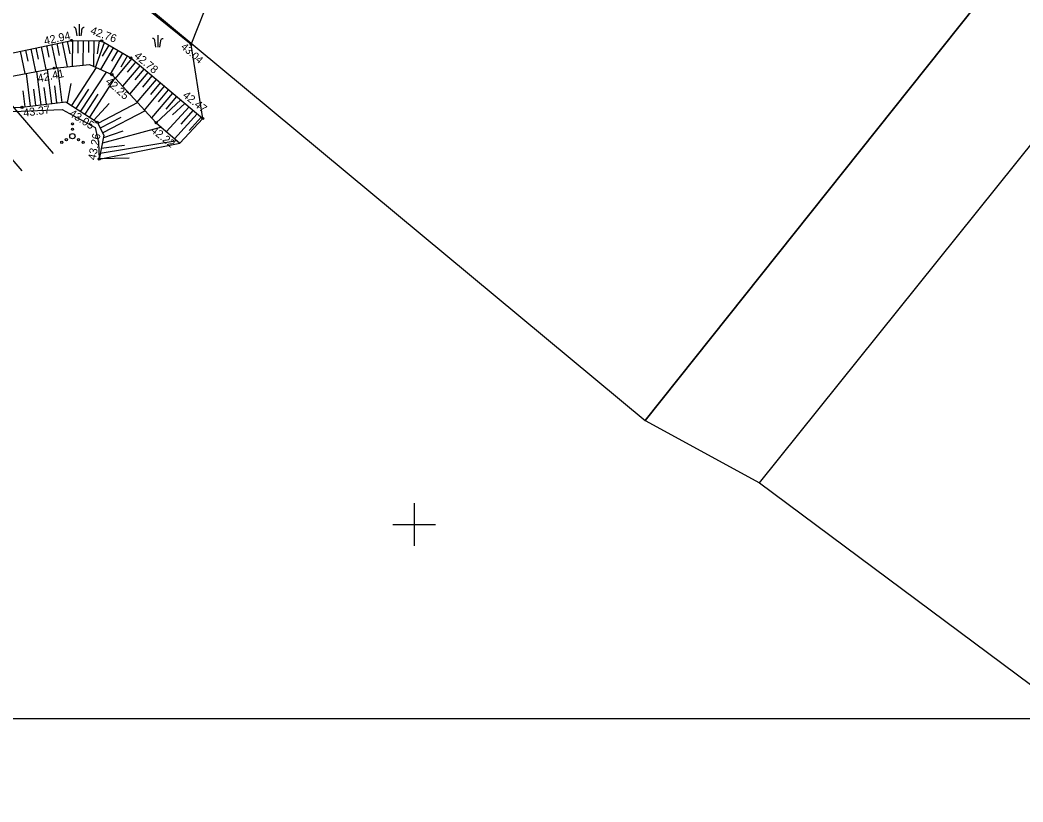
# Model space of a CAD drawing. Extents: x 641582 to 642356, y 6457370 to 6458132.
# Drawn here: x 642013.1 to 642107, y 6457524 to 6457597.3 of the extents above; entities that cross this region are included whole.
import ezdxf

# ---------------------------------------------------------------- set-up
doc = ezdxf.new("R2010")
doc.units = 0
for name, color, linetype in [('AED', 7, 'Continuous'), ('HALJASTUS', 7, 'Continuous'), ('KORGUS-EH2000', 7, 'Continuous'), ('KPOHULIIN', 7, 'Continuous'), ('MOOTPIIR', 7, 'Continuous'), ('PIIR', 7, 'Continuous'), ('VEEKOGU', 7, 'Continuous'), ('VORK', 7, 'Continuous'), ('VORMISTUS', 7, 'Continuous')]:
    doc.layers.add(name, color=color, linetype=linetype)

msp = doc.modelspace()

# ---------------------------------------------------------------- linework, layer by layer
at = {"layer": 'AED'}
msp.add_line((642029.117, 6457594.979), (642016.985, 6457604.812), dxfattribs=at)
at = {"layer": 'HALJASTUS'}
for p, q in [((642018.607, 6457596.887), (642018.607, 6457595.786)), ((642025.991, 6457595.845), (642025.991, 6457594.744))]:
    msp.add_line(p, q, dxfattribs=at)
for points in [[(642018.419, 6457595.786), (642018.36, 6457596.207), (642018.337, 6457596.348), (642018.316, 6457596.439), (642018.299, 6457596.48), (642018.276, 6457596.516), (642018.251, 6457596.542), (642018.224, 6457596.562), (642018.186, 6457596.581), (642018.154, 6457596.593), (642018.12, 6457596.602)], [(642018.794, 6457595.786), (642018.854, 6457596.207), (642018.877, 6457596.348), (642018.898, 6457596.439), (642018.914, 6457596.48), (642018.938, 6457596.516), (642018.963, 6457596.542), (642018.99, 6457596.562), (642019.028, 6457596.581), (642019.06, 6457596.593), (642019.094, 6457596.602)], [(642025.803, 6457594.744), (642025.744, 6457595.165), (642025.721, 6457595.306), (642025.699, 6457595.398), (642025.683, 6457595.439), (642025.66, 6457595.474), (642025.635, 6457595.5), (642025.607, 6457595.52), (642025.57, 6457595.539), (642025.538, 6457595.551), (642025.504, 6457595.561)], [(642026.178, 6457594.744), (642026.237, 6457595.165), (642026.261, 6457595.306), (642026.282, 6457595.398), (642026.298, 6457595.439), (642026.321, 6457595.474), (642026.347, 6457595.5), (642026.374, 6457595.52), (642026.411, 6457595.539), (642026.444, 6457595.551), (642026.478, 6457595.561)]]:
    msp.add_lwpolyline(points, dxfattribs=at)
for centre, radius in [((642017.988, 6457587.538), 0.1), ((642017.988, 6457587.038), 0.1), ((642017.423, 6457586.063), 0.1), ((642017.988, 6457586.388), 0.25), ((642018.553, 6457586.063), 0.1), ((642016.988, 6457585.813), 0.1), ((642018.988, 6457585.813), 0.1)]:
    msp.add_circle(centre, radius, dxfattribs=at)
at = {"layer": 'KORGUS-EH2000'}
for centre in [(642017.901, 6457595.366), (642020.727, 6457595.334), (642029.117, 6457594.979), (642023.451, 6457593.732), (642016.272, 6457592.77), (642021.688, 6457592.16), (642013.258, 6457589.095), (642030.21, 6457588.046), (642020.292, 6457587.706), (642025.836, 6457587.655), (642020.492, 6457584.249)]:
    msp.add_circle(centre, 0.1, dxfattribs=at)
at = {"layer": 'KPOHULIIN'}
for points in [[(642016.206, 6457584.753), (641904.57, 6457714.61)], [(642013.282, 6457583.136), (641903.68, 6457710.791)]]:
    msp.add_lwpolyline(points, dxfattribs=at)
at = {"layer": 'MOOTPIIR'}
msp.add_lwpolyline([(642009.324, 6457588.589), (642017.037, 6457588.88), (642020.13, 6457587.206), (642020.421, 6457585.788), (642020.492, 6457584.249), (642028.041, 6457585.733), (642030.21, 6457588.046), (642029.117, 6457594.979), (642032.918, 6457604.633), (642047.616, 6457622.024), (642060.059, 6457642.543), (642059.404, 6457654.186), (642074.393, 6457683.218), (642085.599, 6457700.245), (642098.915, 6457714.798)], dxfattribs=at)
at = {"layer": 'PIIR'}
for points in [[(642126.08, 6457756.31), (642121.67, 6457689.69), (642153.79, 6457662.94), (642071.65, 6457559.75), (642082.34, 6457553.88), (642199.13, 6457699.48), (642188.16, 6457707.98), (642160.62, 6457674.12), (642147.13, 6457686.46), (642139.1, 6457709.99), (642136.51, 6457751.88)], [(642153.79, 6457662.94), (642121.67, 6457689.69), (642077.62, 6457634.01), (642029.3, 6457667.55), (641999.12, 6457620.05), (642071.65, 6457559.75)]]:
    msp.add_lwpolyline(points, close=True, dxfattribs=at)
msp.add_lwpolyline([(641829.02, 6457651.9), (641877.1, 6457630.32), (641889.32, 6457648.74), (641895.64, 6457658.28), (641985.49, 6457600.36), (641999.12, 6457620.05), (642071.65, 6457559.75), (642082.34, 6457553.88), (642122.5, 6457523.98)], dxfattribs=at)
at = {"layer": 'VEEKOGU'}
for p, q in [((642014.554, 6457592.445), (642014.108, 6457594.569)), ((642014.822, 6457593.605), (642014.597, 6457594.672)), ((642015.537, 6457592.631), (642015.087, 6457594.775)), ((642015.802, 6457593.801), (642015.576, 6457594.877)), ((642016.525, 6457592.795), (642016.065, 6457594.98)), ((642016.79, 6457593.964), (642016.555, 6457595.083)), ((642017.525, 6457592.895), (642017.044, 6457595.186)), ((642017.78, 6457594.117), (642017.533, 6457595.289)), ((642017.998, 6457592.942), (642018.025, 6457595.365)), ((642018.512, 6457594.176), (642018.525, 6457595.359)), ((642018.999, 6457593.042), (642019.025, 6457595.353)), ((642019.512, 6457594.22), (642019.525, 6457595.348)), ((642019.998, 6457592.921), (642020.025, 6457595.342)), ((642020.152, 6457592.814), (642020.984, 6457595.183)), ((642020.334, 6457594.105), (642020.525, 6457595.336)), ((642020.643, 6457592.631), (642021.846, 6457594.676)), ((642020.8, 6457593.883), (642021.415, 6457594.929)), ((642013.572, 6457592.26), (642013.129, 6457594.363)), ((642013.841, 6457593.409), (642013.619, 6457594.466)), ((642021.56, 6457592.218), (642022.708, 6457594.169)), ((642021.689, 6457593.423), (642022.277, 6457594.423)), ((642022.012, 6457591.808), (642023.557, 6457593.643)), ((642022.541, 6457592.899), (642023.139, 6457593.916)), ((642015.614, 6457592.646), (642016.013, 6457589.438)), ((642016.602, 6457592.803), (642017.005, 6457589.561)), ((642020.222, 6457592.821), (642017.901, 6457589.268)), ((642022.695, 6457591.066), (642024.322, 6457592.999)), ((642023.146, 6457592.379), (642023.939, 6457593.321)), ((642023.871, 6457591.686), (642024.704, 6457592.678)), ((642013.644, 6457592.273), (642014.028, 6457589.191)), ((642014.629, 6457592.459), (642015.02, 6457589.314)), ((642021.144, 6457592.405), (642018.738, 6457588.721)), ((642021.975, 6457591.848), (642019.575, 6457588.174)), ((642023.378, 6457590.324), (642025.087, 6457592.356)), ((642024.061, 6457589.583), (642025.852, 6457591.712)), ((642024.595, 6457590.994), (642025.47, 6457592.034)), ((642014.33, 6457590.809), (642014.524, 6457589.253)), ((642015.319, 6457590.964), (642015.517, 6457589.376)), ((642016.307, 6457591.119), (642016.509, 6457589.5)), ((642017.842, 6457591.322), (642017.482, 6457589.541)), ((642019.501, 6457590.804), (642018.32, 6457588.994)), ((642024.744, 6457588.841), (642026.617, 6457591.068)), ((642025.319, 6457590.301), (642026.235, 6457591.39)), ((642026.043, 6457589.608), (642027, 6457590.746)), ((642013.342, 6457590.655), (642013.532, 6457589.129)), ((642020.381, 6457590.322), (642019.157, 6457588.447)), ((642025.427, 6457588.099), (642027.383, 6457590.424)), ((642026.767, 6457588.916), (642027.765, 6457590.103)), ((642021.426, 6457589.467), (642019.994, 6457587.901)), ((642024.105, 6457589.535), (642020.359, 6457587.578)), ((642028.148, 6457589.781), (642025.836, 6457587.655)), ((642028.913, 6457589.137), (642026.774, 6457586.811)), ((642028.531, 6457589.459), (642027.374, 6457588.375)), ((642022.523, 6457588.145), (642020.59, 6457587.135)), ((642024.806, 6457588.773), (642020.822, 6457586.692)), ((642029.678, 6457588.493), (642027.538, 6457586.147)), ((642029.296, 6457588.815), (642028.138, 6457587.502)), ((642030.061, 6457588.171), (642028.939, 6457586.911)), ((642026.335, 6457587.22), (642020.79, 6457585.735)), ((642022.717, 6457586.865), (642020.888, 6457586.225)), ((642027.787, 6457585.955), (642020.593, 6457584.755)), ((642022.863, 6457585.519), (642020.692, 6457585.245)), ((642023.299, 6457584.337), (642020.495, 6457584.264))]:
    msp.add_line(p, q, dxfattribs=at)
for points in [[(641994.291, 6457590.404), (642017.901, 6457595.366), (642020.727, 6457595.334), (642023.451, 6457593.732), (642030.21, 6457588.046)], [(641994.673, 6457588.687), (642016.272, 6457592.77), (642019.597, 6457593.102), (642021.688, 6457592.16), (642025.836, 6457587.655), (642028.041, 6457585.733)], [(641995.08, 6457586.326), (642001.25, 6457587.282), (642008.416, 6457589.081), (642013.258, 6457589.095), (642017.38, 6457589.608), (642020.292, 6457587.706), (642020.937, 6457586.47), (642020.492, 6457584.249)]]:
    msp.add_lwpolyline(points, dxfattribs=at)
at = {"layer": 'VORK'}
for p, q in [((642050, 6457552), (642050, 6457548)), ((642048, 6457550), (642052, 6457550))]:
    msp.add_line(p, q, dxfattribs=at)
at = {"layer": 'VORMISTUS'}
msp.add_lwpolyline([(642223.052, 6457531.777), (641653.052, 6457531.777), (641653.052, 6457941.777), (642223.052, 6457941.777), (642223.052, 6457531.777)], dxfattribs=at)

# ---------------------------------------------------------------- texts
at = {"layer": 'KORGUS-EH2000'}
for s, height, rotation, p in [('42.76', 0.75, 339.82935, (642019.609, 6457596.005)), ('42.94', 0.75, 12.72436, (642015.414, 6457594.94)), ('43.04', 0.7, 318.7782, (642028.096, 6457594.678)), ('42.78', 0.75, 319.89909, (642023.707, 6457593.809)), ('42.41', 0.75, 11.79343, (642014.805, 6457591.433)), ('42.25', 0.75, 318.28924, (642021.025, 6457591.42)), ('42.47', 0.75, 321.34019, (642028.256, 6457590.109)), ('43.37', 0.75, 7.49586, (642013.437, 6457588.208)), ('43.05', 0.75, 327.61932, (642017.62, 6457588.335)), ('42.22', 0.75, 321.59674, (642025.264, 6457586.826)), ('43.26', 0.75, 79.38034, (642020.164, 6457584.106))]:
    msp.add_text(s, height=height, rotation=rotation, dxfattribs=at).set_placement(p)

doc.saveas('drawing.dxf')
